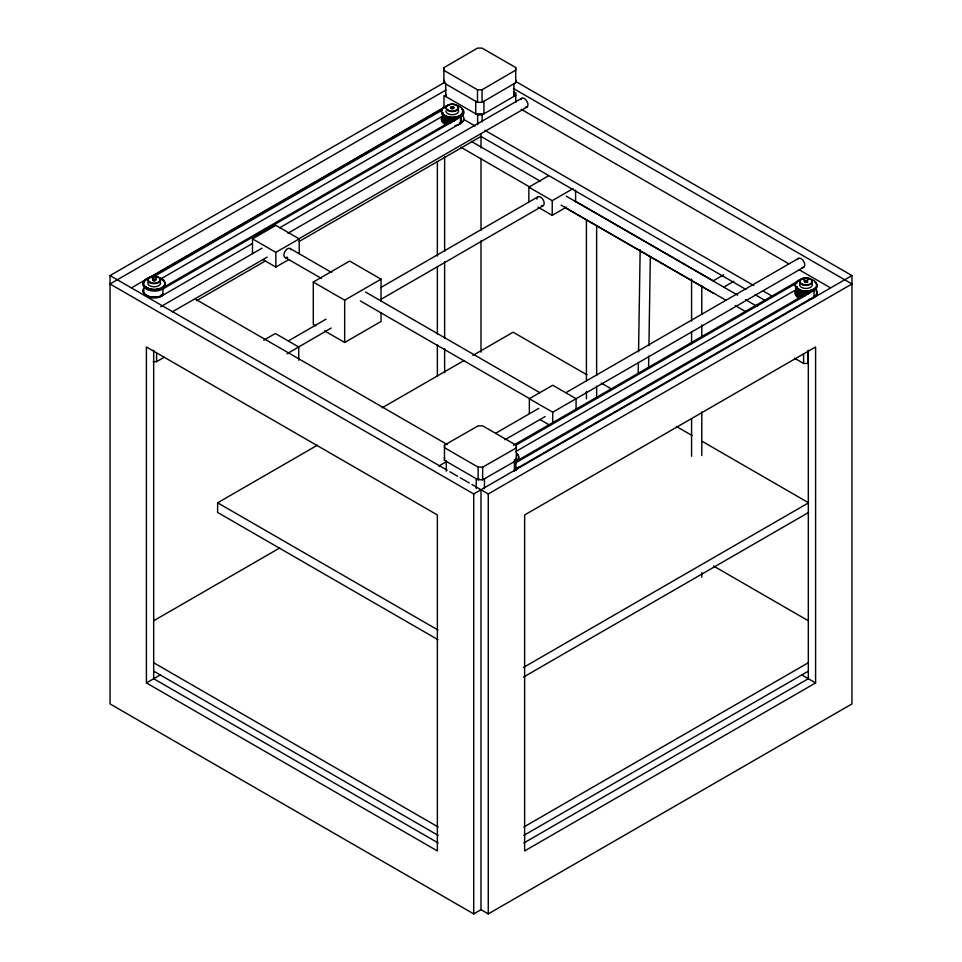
<?xml version="1.0" encoding="UTF-8"?>
<svg xmlns="http://www.w3.org/2000/svg" width="962" height="962" viewBox="0 0 962 962"><rect width="100%" height="100%" fill="white"/><g stroke="black" fill="none" stroke-linecap="round" stroke-linejoin="round"><path stroke-width="1.44" d="M516.329 445.298L516.281 460.545L482.635 479.785L478.09 479.773L444.456 460.353L444.504 445.117L478.138 425.865L482.696 425.877L516.329 445.298L516.329 447.919L482.696 467.159L478.138 467.147L444.504 447.727L444.504 445.117M446.236 471.224L446.26 460.906M476.238 488.552L476.274 478.727L479.004 478.727M478.09 479.773L478.138 467.147M482.635 479.785L482.696 467.159M484.415 488.564L484.463 478.751M514.417 471.404L514.454 459.692M638.191 374.338L638.383 362.325M638.552 351.815L640.163 249.723M648.58 368.121L648.773 356.108M648.929 345.598L650.336 257.022M442.881 118.651L442.712 113.492M449.591 117.328L448.304 117.063L448.304 123.978M796.608 294.083L796.74 286.484C795.766 292.773 796.247 296.128 801.731 297.366M808.044 293.903L808.02 290.909L804.521 290.969L804.521 296.5M796.849 291.366L797.173 290.716M447.811 123.833L447.474 116.558M447.474 123.473L445.394 122.835L445.622 115.729M279.593 227.826L461.063 123.052L461.063 116.751L161.917 289.514A11.568 6.686 0 0 1 146.657 289.261A11.568 6.686 0 0 1 145.094 280.495L444.288 107.72M160.955 295.154L161.893 294.564M252.381 243.542L161.917 295.815A11.568 6.686 0 0 1 147.835 296.116A11.568 6.686 0 0 1 143.687 288.335M514.826 463.311L815.079 289.923A11.568 6.686 0 0 0 814.561 281.794M514.826 469.612L815.079 296.212A11.568 6.686 0 0 0 816.173 289.562M443.855 67.713L477.489 48.112L482.034 48.1L515.68 67.52L515.728 82.732L482.094 102.333L477.537 102.345L443.903 82.924L443.855 67.713L443.855 70.346L477.489 89.779L482.034 89.767L515.68 70.154L515.68 67.52M443.999 106.662L443.951 95.491L477.597 114.911L482.142 114.899L515.776 95.298L515.776 92.665M463.095 116.113A11.568 6.686 0 0 1 461.616 122.739L460.509 123.389L460.509 117.087L461.616 116.438A11.568 6.686 0 0 0 461.58 108.309M515.548 81.349L851.959 275.577L851.959 703.931L488.275 913.9L481 909.703L473.725 913.9L110.041 703.931L110.041 275.577L445.153 82.095M445.935 90.043L110.041 283.97L473.725 493.951L851.959 275.577M131.602 287.794L443.338 107.816M153.692 276.695L441.45 110.57M161.472 278.511L442.736 116.113M252.489 253.571L252.489 238.865L275.853 225.373L299.23 238.865L299.23 253.571M160.678 306.71L261.989 248.22M287.963 233.225L521.765 98.232M172.306 311.868L267.135 257.131M298.304 239.129L526.911 107.143M252.489 238.865L275.853 252.357L299.23 238.865M196.549 300.697L265.38 260.955M299.158 241.45L481 136.46L745.971 289.442M262.879 259.56L275.853 267.063L288.84 259.56M153.174 361.664L156.59 361.664L164.358 357.179M315.801 325.817L313.287 324.362L313.287 282.058L349.663 261.063L381.036 279.172L381.036 301.058M263.684 340.259L275.36 333.513L298.737 347.005L298.737 360.233M528.86 201.864L528.86 187.157L548.328 175.926M313.287 282.058L344.673 300.168L381.036 279.172M288.372 340.909L326.07 319.143M380.675 287.614L537.962 196.801M287.049 353.751L331.217 328.042M380.615 299.531L543.109 205.712M528.86 187.157L552.224 200.649L572.991 188.66M537.938 207.107L552.224 215.356L566.498 207.107M324.591 330.892L344.673 342.484L381.036 321.476L381.036 312.734M437.963 639.67L217.628 512.457L217.628 502.801L317.424 445.19M382.227 407.768L463.876 360.63M472.955 355.399L513.131 332.203L587 374.855M723.58 274.855L713.299 280.784L574.975 200.926M529.353 413.407L529.353 398.713L552.717 385.221L576.082 398.713L576.082 410.473M723.58 287.241L733.862 281.301M153.679 620.755L279.677 548.015M438.756 466.089L446.548 461.592M495.911 433.104L538.768 408.357M566.041 392.604L798.544 258.369M504.942 439.754L545.213 416.51M529.353 398.713L552.717 412.205L576.082 398.713M576.382 398.508L803.691 267.28M513.467 445.274L798.268 280.904A11.568 6.686 0 0 1 800.829 279.978M515.716 445.286L796.993 282.888M515.716 451.587L796.993 289.189M515.897 468.999L514.886 468.374L515.897 468.999L515.897 462.698L514.85 462.097L813.864 289.418A10.077 5.82 0 0 0 815.091 288.071M146.404 682.924L437.361 850.913L437.361 514.947L146.404 346.969L146.404 682.924L160.173 674.975M471.909 484.499L488.275 493.951L851.959 283.97L513.467 88.54M523.496 667.424L808.621 502.801L702.356 441.45M523.496 677.08L808.621 512.457M523.869 826.983L808.321 662.746M523.869 835.377L808.321 671.151M523.869 842.952L808.321 678.727L808.321 350.264M815.596 682.924L524.639 850.913L524.639 514.947L815.596 346.969L815.596 682.924L801.827 674.975M459.139 115.897L458.429 115.969M445.394 122.835L445.394 115.921L446.981 116.378M148.461 288.251L147.751 288.203M445.622 122.643L443.891 121.729L444.179 116.041M811.952 290.079L810.232 290.452M444.179 115.079L444.841 115.224L444.841 122.138M146.801 287.301L146.14 287.145M443.903 121.284L443.109 120.009M455.411 119.757L455.964 116.871M455.411 116.991L454.437 117.4M156.385 289.466L157.371 289.069M442.881 118.999L443.001 119.673M794.54 358.213L803.595 363.444L808.14 363.444L808.14 350.853M152.609 289.538L151.022 289.069M521.26 109.319L788.84 263.804M799.23 269.793L830.398 287.794M484.896 130.315L753.763 285.546M762.854 290.801L771.957 296.043M461.063 116.751L460.016 116.149L160.955 288.853A10.077 5.82 0 0 1 156.217 290.103M463.407 119.264L475.06 125.986M460.016 122.451L461.063 123.052M755.062 294.697L765.451 300.697M471.404 141.438L540.247 181.181M566.233 196.176L737.686 295.166M745.478 299.663L757.166 306.409M461.075 147.342L529.906 187.085M561.087 205.086L726.045 300.324M735.136 305.567L745.526 311.568M564.634 207.335L713.299 293.169M601.262 383.08L611.628 389.069M676.43 426.479L691.979 435.461M290.115 248.509L331.71 272.523M365.512 292.039L539.706 392.604M284.968 257.419L321.368 278.427M360.365 300.95L529.365 398.521M539.742 419.408L550.12 425.396M713.503 566.005L808.321 620.755M514.417 469.504L516.233 470.562M195.25 299.05L447.234 444.528M110.041 275.577L447.234 470.25M449.831 471.753L457.623 476.25M460.221 477.753L469.312 482.996M217.628 502.801L437.963 630.002M153.679 662.746L438.131 826.983M153.679 671.151L438.131 835.377M438.131 842.952L153.679 678.727L153.679 350.264M460.509 117.087L459.499 116.462L460.425 115.921A10.077 5.82 0 0 0 462.409 111.616M459.499 122.763L460.509 123.389M514.886 462.073L515.897 462.698M797.294 288.191L797.931 288.384L797.931 295.298M515.776 95.298L515.812 102.285M513.924 83.237L513.961 96.356L513.961 91.606M483.91 101.275L483.958 113.841L475.769 113.865L475.721 101.287M482.034 89.767L482.094 102.333M482.142 114.899L482.166 121.885M477.489 89.779L477.537 102.345M477.597 114.911L477.633 124.687M445.731 83.417L445.767 96.537L445.767 94.168M814.02 290.584L814.02 296.873M809.15 290.716L809.15 293.482M806.865 291.017L806.974 293.999M805.687 291.041L805.615 295.406M803.595 353.643L803.595 363.444M803.378 290.825L803.198 296.561M802.272 290.596L802.272 296.128M802.176 290.813L802.176 296.344M801.214 291.666L801.214 297.198M800.961 297.366L800.961 290.464L800.059 290.103L800.059 297.017M800.252 289.911L800.252 296.813M799.362 289.454L799.362 296.368M799.049 296.5C799.723 288.528 797.955 285.341 798.328 296.031M798.592 288.949L798.592 295.863M797.39 287.782L797.558 295.382M796.993 287.145L797.065 294.817M796.488 287.133L796.488 291.282M796.271 286.532L796.368 293.47M701.791 285.846L701.791 314.37M701.791 324.891L701.791 336.904M701.791 411.989L701.791 455.543M701.791 572.679L701.791 577.176M691.582 279.064L691.582 321.116M691.582 331.625L691.582 343.65M691.582 418.735L691.582 456.277M596.632 225.457L596.632 375.637M596.632 386.147L596.632 398.16M586.423 220.19L586.423 380.88M586.423 391.39L586.423 398.893M575.589 190.103L575.589 201.864M552.717 412.205L552.717 422.486M552.224 200.649L552.224 215.356M516.281 457.936L516.281 460.545M515.728 80.086L515.728 82.732M488.275 493.951L488.275 913.9M481 133.67L481 147.895M481 158.285L481 230.507M481 240.777L481 352.176M481 489.742L481 909.703M473.725 493.951L473.725 913.9M456.493 116.727L456.493 119.492M455.483 117.22L455.483 119.985M454.28 117.184L454.28 121.332M453.126 117.292L453.09 120.286M451.948 117.316L452.008 121.681M450.781 117.256L450.781 121.392M450.649 117.46L450.649 122.992M449.627 117.099L449.591 122.859M448.52 116.871L448.52 123.785M447.342 116.775L447.342 123.689M446.5 117.568L446.5 123.1M446.212 116.33L446.212 123.244M444.504 115.332L444.504 122.246M444.636 156.794L444.636 251.274M444.636 261.772L444.636 338.263M444.636 348.773L444.636 372.763M444.456 457.744L444.456 460.353M443.903 80.279L443.903 82.924M443.891 114.815L443.891 121.729M443.266 115.488L443.266 121.02M443.001 112.758L442.905 120.43M442.544 112.722L442.604 119.661M437.361 161.592L437.361 256.072M437.361 266.582L437.361 334.067M437.361 344.564L437.361 376.07M344.673 300.168L344.673 342.484M275.853 252.357L275.853 267.063M162.939 288.877L162.939 295.178M156.59 353.258L156.59 361.664M536.904 199.158A5.147 2.97 60 0 1 540.223 196.885A5.147 2.97 60 0 1 544.119 202.597A5.147 2.97 60 0 1 541.486 205.856M287.542 257.167A5.147 2.97 -60 0 1 283.922 255.423A5.147 2.97 -60 0 1 286.916 249.194A5.147 2.97 -60 0 1 291.053 249.843M518.35 467.099A10.774 6.217 0 0 1 515.56 469.889M517.279 453.739A10.774 6.217 0 0 1 515.56 461.243M517.279 467.736A10.774 6.217 0 0 1 515.56 469.023M517.279 454.593A10.774 6.217 0 0 1 515.56 462.109M816.389 291.799A10.774 6.217 0 0 1 808.777 299.422M798.364 297.811A10.774 6.217 0 0 1 796.644 290.296M807.587 281.06A1.671 0.962 0 0 1 805.555 282.239A1.671 0.962 0 0 1 804.809 280.639M816.389 290.933A10.774 6.217 0 0 1 816.389 294.156M815.319 295.659A10.774 6.217 0 0 1 813.599 296.945M800.6 297.931A10.774 6.217 0 0 1 796.644 289.442M811.495 282.936A6.373 3.68 0 0 1 806.817 288.42A6.373 3.68 0 0 1 799.831 283.814M807.407 281.325A1.467 0.854 0 0 1 806.721 282.275M806.36 282.359A1.467 0.854 0 0 1 804.821 282.058A1.467 0.854 0 0 1 804.713 281.12M808.777 278.764A10.774 6.217 0 0 1 814.814 288.335A10.774 6.217 0 0 1 797.149 288.335A10.774 6.217 0 0 1 803.198 278.764M816.389 284.018A10.774 6.217 0 0 1 804.581 291.799A10.774 6.217 0 0 1 796.644 282.527M153.583 290.163A10.077 5.82 0 0 1 145.37 286.784M462.65 121.296A10.774 6.217 0 0 1 455.026 125.697M444.624 124.086A10.774 6.217 0 0 1 442.905 116.582M455.026 105.038A10.774 6.217 0 0 1 461.075 114.622A10.774 6.217 0 0 1 443.41 114.622A10.774 6.217 0 0 1 449.446 105.038M458.393 110.101A6.373 3.68 0 0 1 453.078 114.694A6.373 3.68 0 0 1 445.875 111.051M446.849 124.218A10.774 6.217 0 0 1 442.905 115.717M461.58 108.802A10.774 6.217 0 0 1 453.643 118.085A10.774 6.217 0 0 1 441.835 110.305M163.528 294.877A10.774 6.217 0 0 1 150.072 297.511A10.774 6.217 0 0 1 143.783 290.151M155.375 278.992A1.671 0.962 0 0 1 154.834 280.555A1.671 0.962 0 0 1 152.537 279.665M156.986 277.116A10.774 6.217 0 0 1 163.023 286.688A10.774 6.217 0 0 1 145.37 286.688A10.774 6.217 0 0 1 151.407 277.116M160.353 282.167A6.373 3.68 0 0 1 153.367 286.772A6.373 3.68 0 0 1 148.677 281.289M163.528 294.011A10.774 6.217 0 0 1 159.584 296.284M156.986 296.909A10.774 6.217 0 0 1 151.407 296.909M148.809 296.284A10.774 6.217 0 0 1 144.865 294.011M143.783 292.508A10.774 6.217 0 0 1 143.783 289.285M161.82 279.581A10.774 6.217 0 0 1 162.458 287.987A10.774 6.217 0 0 1 148.016 289.081A10.774 6.217 0 0 1 144.865 280.88M155.471 279.473A1.467 0.854 0 0 1 155.471 280.327M155.243 280.495A1.467 0.854 0 0 1 152.778 280.122M797.967 258.91A5.147 2.97 60 0 1 804.004 261.929A5.147 2.97 60 0 1 802.055 267.424M520.827 99.579A5.147 2.97 60 0 1 526.911 101.202A5.147 2.97 60 0 1 525.276 107.287M801.683 283.79A6.073 3.511 0 0 0 811.856 282.227A6.073 3.511 0 0 0 804.412 277.922A6.073 3.511 0 0 0 801.683 283.79M802.801 284.848A6.373 3.68 0 0 0 812.349 281.662A6.373 3.68 0 0 0 802.801 278.475A6.373 3.68 0 0 0 802.801 284.848M804.605 280.615A2.008 1.154 0 0 0 807.852 279.906A2.008 1.154 0 0 0 805.146 278.643A2.008 1.154 0 0 0 804.605 280.615M447.943 110.077A6.073 3.511 0 0 0 458.104 108.502A6.073 3.511 0 0 0 450.673 104.209A6.073 3.511 0 0 0 447.943 110.077M451.058 108.273A1.671 0.962 0 0 0 453.848 107.84A1.671 0.962 0 0 0 451.815 106.662A1.671 0.962 0 0 0 451.058 108.273M447.739 110.534A6.373 3.68 0 0 0 458.393 108.886A6.373 3.68 0 0 0 450.589 104.389A6.373 3.68 0 0 0 447.739 110.534M451.202 108.417A1.467 0.854 0 0 0 453.655 108.045A1.467 0.854 0 0 0 451.863 106.998A1.467 0.854 0 0 0 451.202 108.417M149.904 282.143A6.073 3.511 0 0 0 160.065 280.579A6.073 3.511 0 0 0 152.621 276.274A6.073 3.511 0 0 0 149.904 282.143M149.699 282.612A6.373 3.68 0 0 0 160.353 280.964A6.373 3.68 0 0 0 152.549 276.455A6.373 3.68 0 0 0 149.699 282.612M153.054 278.836A2.008 1.154 0 0 0 156.301 278.114A2.008 1.154 0 0 0 153.595 276.852A2.008 1.154 0 0 0 153.054 278.836"/></g></svg>
